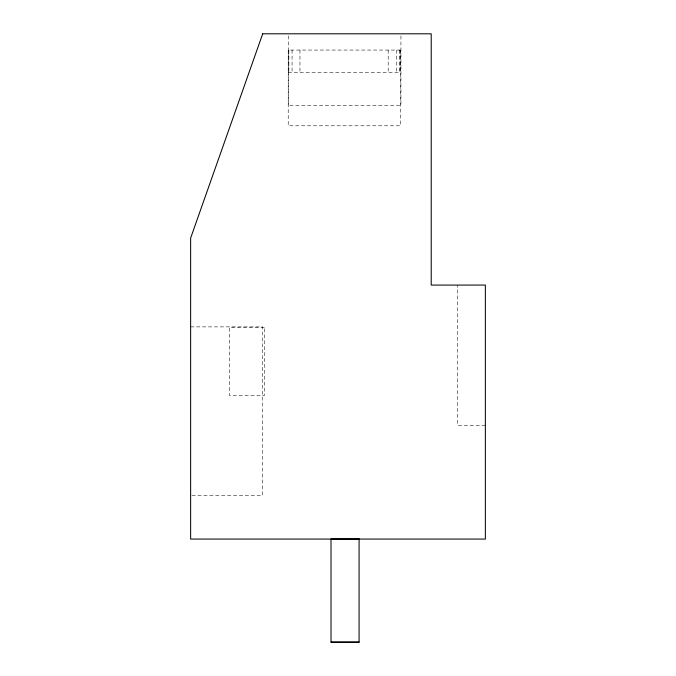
<?xml version="1.0" encoding="UTF-8"?>
<svg xmlns="http://www.w3.org/2000/svg" width="676" height="676" viewBox="0 0 676 676"><rect width="100%" height="100%" fill="white"/><g stroke="black" fill="none" stroke-linecap="round" stroke-linejoin="round"><path stroke-width="0.51" stroke-dasharray="3.38 2.54" d="M288.246 72.459L400.479 72.459M190.632 326.88L262.677 326.88L262.677 495.305L190.632 495.305M485.368 425.415L457.745 425.415L457.745 285.061M400.936 35.887L400.936 105.726L288.66 105.726L288.66 35.887M399.998 50.066L399.998 72.459M399.854 50.066L399.854 72.459M396.313 50.066L396.313 72.459M388.193 50.066L388.193 72.459M299.958 50.066L299.958 72.459M292.066 50.066L292.066 72.459M288.872 50.066L288.872 72.459M400.505 50.066L288.221 50.066L288.221 125.787L400.505 125.787L400.505 50.066M264.291 327.328L229.561 327.328L229.561 395.621L264.291 395.621L264.291 327.328"/><path stroke-width="1.01" d="M331.012 642.107L359.083 642.107M262.694 33.8L190.632 238.079L190.632 539.068L485.368 539.068L485.368 285.069L431.22 285.086L431.22 33.8L262.694 33.8M359.083 538.975L331.012 538.975L331.012 642.2L359.083 642.2L359.083 538.975"/></g></svg>
